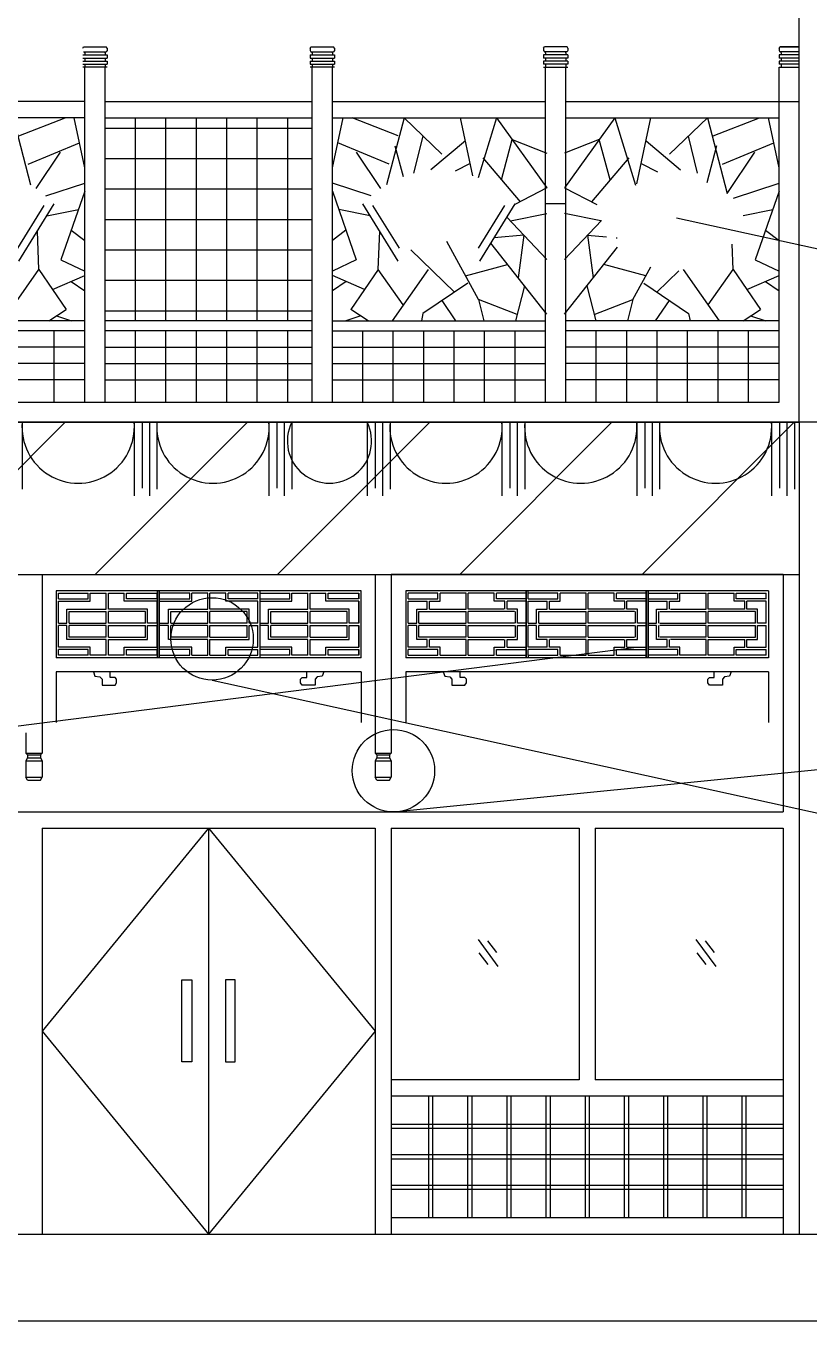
# Model space of a CAD drawing. Header units: metres. Extents: x 839860 to 852626, y -1416510 to -1406186.
# Drawn here: x 844464 to 848322, y -1416510 to -1410128 of the extents above; entities that cross this region are included whole.
import ezdxf

# ---------------------------------------------------------------- set-up
doc = ezdxf.new("R2010")
doc.units = ezdxf.units.M
for name, color, linetype in [('124', 124, 'Continuous'), ('155', 155, 'Continuous'), ('DIM_IDEN', 3, 'Continuous'), ('LVTRY', 7, 'Continuous'), ('鍥惧眰3', 1, 'Continuous')]:
    doc.layers.add(name, color=color, linetype=linetype)

# ---------------------------------------------------------------- blocks, each defined once
blk = doc.blocks.new('jtj')
at = {"layer": 'LVTRY'}
blk.add_line((843697.8, -1400910.74), (849517.8, -1400910.74), dxfattribs=at)
at = {"layer": 'LVTRY', "color": 2}
for p, q in [((844249.3, -1400910.74), (844249.3, -1401272.24)), ((844288.3, -1400910.74), (844288.3, -1401235.24)), ((844324.8, -1400910.74), (844324.8, -1401272.24)), ((844361.8, -1400910.74), (844361.8, -1401239.74)), ((844913.3, -1400910.74), (844913.3, -1401272.24)), ((844952.3, -1400910.74), (844952.3, -1401235.24)), ((844988.8, -1400910.74), (844988.8, -1401272.24)), ((845025.8, -1400910.74), (845025.8, -1401239.74)), ((845577.3, -1400910.74), (845577.3, -1401272.24)), ((845616.3, -1400910.74), (845616.3, -1401235.24)), ((845652.8, -1400910.74), (845652.8, -1401272.24)), ((845689.8, -1400910.74), (845689.8, -1401239.74)), ((846241.3, -1400910.74), (846241.3, -1401272.24)), ((846280.3, -1400910.74), (846280.3, -1401235.24)), ((846316.8, -1400910.74), (846316.8, -1401272.24)), ((846353.8, -1400910.74), (846353.8, -1401239.74)), ((846905.3, -1400910.74), (846905.3, -1401272.24)), ((846944.3, -1400910.74), (846944.3, -1401235.24)), ((846980.8, -1400910.74), (846980.8, -1401272.24)), ((847017.8, -1400910.74), (847017.8, -1401239.74)), ((847389.3, -1400910.74), (847389.3, -1401272.24)), ((847428.3, -1400910.74), (847428.3, -1401235.24)), ((847464.8, -1400910.74), (847464.8, -1401272.24)), ((847501.8, -1400910.74), (847501.8, -1401239.74)), ((848053.3, -1400910.74), (848053.3, -1401272.24)), ((848092.3, -1400910.74), (848092.3, -1401235.24)), ((848128.8, -1400910.74), (848128.8, -1401272.24)), ((848165.8, -1400910.74), (848165.8, -1401239.74)), ((848717.3, -1400910.74), (848717.3, -1401272.24)), ((848756.3, -1400910.74), (848756.3, -1401235.24)), ((848792.8, -1400910.74), (848792.8, -1401272.24)), ((848829.8, -1400910.74), (848829.8, -1401239.74)), ((849381.3, -1400910.74), (849381.3, -1401272.24)), ((849420.3, -1400910.74), (849420.3, -1401235.24)), ((849456.8, -1400910.74), (849456.8, -1401272.24)), ((849493.8, -1400910.74), (849493.8, -1401239.74))]:
    blk.add_line(p, q, dxfattribs=at)
for centre, radius, start, end in [((843973.55, -1400934.04), 276.73, 175.17, 4.83), ((844637.55, -1400934.04), 276.73, 175.17, 4.83), ((845301.55, -1400934.04), 276.73, 175.17, 4.83), ((845965.55, -1400934.04), 276.73, 175.17, 4.83), ((846629.55, -1400934.04), 276.73, 175.17, 4.83), ((847203.55, -1401003.25), 207.51, 153.52, 26.48), ((847777.55, -1400934.04), 276.73, 175.17, 4.83), ((848441.55, -1400934.04), 276.73, 175.17, 4.83), ((849105.55, -1400934.04), 276.73, 175.17, 4.83)]:
    blk.add_arc(centre, radius, start, end, dxfattribs=at)

msp = doc.modelspace()

# ---------------------------------------------------------------- hatches: boundary and pattern name
at = {"layer": 'LVTRY'}
h = msp.add_hatch(dxfattribs=at)
h.set_pattern_fill('鏈ㄧ汗01', scale=200)
h.set_pattern_definition([(45, (0, 0), (-449.0128, 449.0128), [])])
h.paths.add_polyline_path([(848274.24, -1412831), (848274.24, -1412081), (842454.24, -1412081), (842454.24, -1412831)])

# ---------------------------------------------------------------- linework, layer by layer
at = {"layer": '124'}
for p, q in [((844613.03, -1412911), (844613.03, -1413241)), ((846115.45, -1412911), (844613.03, -1412911)), ((845110.53, -1412911), (845110.53, -1413241)), ((845120.53, -1412911), (845120.53, -1413241)), ((845120.53, -1412911), (845120.53, -1413241)), ((845617.95, -1413241), (845617.95, -1412911)), ((846115.45, -1413241), (846115.45, -1412911)), ((846336.47, -1412911), (846336.47, -1413241)), ((848122.01, -1412911), (846336.47, -1412911)), ((846928.43, -1412911), (846928.43, -1413241)), ((847519.46, -1412911), (847519.46, -1413241)), ((847529.56, -1412911), (847529.56, -1413241)), ((848122.01, -1412911), (848122.01, -1413241)), ((846103.95, -1412923.35), (846103.95, -1412951.3)), ((846103.95, -1412962.89), (846103.95, -1413070.38)), ((846103.95, -1413081.97), (846103.95, -1413189.46)), ((846103.95, -1413201.05), (846103.95, -1413229)), ((846115.45, -1413241), (844613.03, -1413241)), ((848122.01, -1413241), (846336.47, -1413241))]:
    msp.add_line(p, q, dxfattribs=at)
at = {"layer": '155'}
for p, q in [((845120.53, -1413241), (845120.53, -1412911)), ((846928.49, -1413241), (846928.49, -1412911)), ((846938.54, -1412923.35), (846938.54, -1412911)), ((847519.51, -1413241), (847519.51, -1412911)), ((847529.51, -1413241), (847529.51, -1412911)), ((844624.53, -1412951.3), (844624.53, -1412923.35)), ((844624.53, -1412951.3), (844624.53, -1412923.35)), ((844624.53, -1412923.35), (844771.03, -1412923.35)), ((844624.53, -1412951.3), (844771.03, -1412951.3)), ((844624.53, -1412962.89), (844781.5, -1412962.89)), ((844624.53, -1413070.38), (844624.53, -1412962.89)), ((844624.53, -1413070.38), (844624.53, -1412962.89)), ((844771.03, -1412951.3), (844771.03, -1412923.35)), ((844781.5, -1412962.89), (844781.5, -1412923.35)), ((844781.5, -1412923.35), (844859.96, -1412923.35)), ((844859.96, -1413000.84), (844859.96, -1412923.35)), ((844870.42, -1412923.35), (844948.88, -1412923.35)), ((844870.42, -1413000.84), (844870.42, -1412923.35)), ((844948.88, -1412962.89), (844948.88, -1412923.35)), ((845110.53, -1412962.89), (844948.88, -1412962.89)), ((844959.34, -1412951.3), (844959.34, -1412923.35)), ((844959.34, -1412923.35), (845110.53, -1412923.35)), ((845110.53, -1412951.3), (844959.34, -1412951.3)), ((845110.53, -1412951.3), (845110.53, -1412923.35)), ((845110.53, -1413070.38), (845110.53, -1412962.89)), ((845120.53, -1412951.3), (845120.53, -1412923.35)), ((845271.72, -1412923.35), (845120.53, -1412923.35)), ((845120.53, -1412951.3), (845271.72, -1412951.3)), ((845120.53, -1412962.89), (845282.19, -1412962.89)), ((845120.53, -1413070.38), (845120.53, -1412962.89)), ((845271.72, -1412951.3), (845271.72, -1412923.35)), ((845282.19, -1412962.89), (845282.19, -1412923.35)), ((845360.64, -1412923.35), (845282.19, -1412923.35)), ((845360.64, -1413000.84), (845360.64, -1412923.35)), ((845449.56, -1412923.35), (845371.11, -1412923.35)), ((845371.11, -1413000.84), (845371.11, -1412923.35)), ((845449.56, -1412962.89), (845449.56, -1412923.35)), ((845606.53, -1412962.89), (845449.56, -1412962.89)), ((845460.03, -1412951.3), (845460.03, -1412923.35)), ((845606.53, -1412923.35), (845460.03, -1412923.35)), ((845606.53, -1412951.3), (845460.03, -1412951.3)), ((845606.53, -1412951.3), (845606.53, -1412923.35)), ((845606.53, -1412951.3), (845606.53, -1412923.35)), ((845606.53, -1413070.38), (845606.53, -1412962.89)), ((845606.53, -1413070.38), (845606.53, -1412962.89)), ((845617.95, -1412951.3), (845617.95, -1412923.35)), ((845617.95, -1412951.3), (845617.95, -1412923.35)), ((845617.95, -1412923.35), (845764.46, -1412923.35)), ((845617.95, -1412951.3), (845764.46, -1412951.3)), ((845617.95, -1412962.89), (845774.92, -1412962.89)), ((845617.95, -1413070.38), (845617.95, -1412962.89)), ((845617.95, -1413070.38), (845617.95, -1412962.89)), ((845764.46, -1412951.3), (845764.46, -1412923.35)), ((845774.92, -1412962.89), (845774.92, -1412923.35)), ((845774.92, -1412923.35), (845853.38, -1412923.35)), ((845853.38, -1413000.84), (845853.38, -1412923.35)), ((845863.84, -1412923.35), (845942.3, -1412923.35)), ((845863.84, -1413000.84), (845863.84, -1412923.35)), ((845942.3, -1412962.89), (845942.3, -1412923.35)), ((846103.95, -1412962.89), (845942.3, -1412962.89)), ((845952.76, -1412951.3), (845952.76, -1412923.35)), ((845952.76, -1412923.35), (846103.95, -1412923.35)), ((846103.95, -1412951.3), (845952.76, -1412951.3)), ((846103.95, -1412951.3), (846103.95, -1412923.35)), ((846103.95, -1413070.38), (846103.95, -1412962.89)), ((846347.52, -1412951.3), (846347.52, -1412923.35)), ((846494.02, -1412923.35), (846347.52, -1412923.35)), ((846347.52, -1412951.3), (846494.02, -1412951.3)), ((846347.52, -1412962.89), (846441.7, -1412962.89)), ((846347.52, -1413070.38), (846347.52, -1412962.89)), ((846441.7, -1413000.84), (846441.7, -1412962.89)), ((846452.16, -1412962.89), (846504.48, -1412962.89)), ((846452.16, -1413000.84), (846452.16, -1412962.89)), ((846494.02, -1412951.3), (846494.02, -1412923.35)), ((846504.48, -1412962.89), (846504.48, -1412923.35)), ((846632.74, -1412923.35), (846504.48, -1412923.35)), ((846632.74, -1413000.84), (846632.74, -1412923.35)), ((846771.52, -1412923.35), (846643.21, -1412923.35)), ((846643.21, -1413000.84), (846643.21, -1412923.35)), ((846771.52, -1412962.89), (846771.52, -1412923.35)), ((846823.84, -1412962.89), (846771.52, -1412962.89)), ((846781.98, -1412951.3), (846781.98, -1412923.35)), ((846928.49, -1412923.35), (846781.98, -1412923.35)), ((846928.49, -1412951.3), (846781.98, -1412951.3)), ((846823.84, -1413000.84), (846823.84, -1412962.89)), ((846928.49, -1412962.89), (846834.31, -1412962.89)), ((846834.31, -1413000.84), (846834.31, -1412962.89)), ((846928.49, -1412951.3), (846928.49, -1412923.35)), ((846928.49, -1413070.38), (846928.49, -1412962.89)), ((846938.54, -1412951.3), (846938.54, -1412923.35)), ((847085.04, -1412923.35), (846938.54, -1412923.35)), ((846938.54, -1412951.3), (847085.04, -1412951.3)), ((846938.54, -1412962.89), (847032.72, -1412962.89)), ((846938.54, -1413070.38), (846938.54, -1412962.89)), ((847032.72, -1413000.84), (847032.72, -1412962.89)), ((847043.18, -1412962.89), (847095.51, -1412962.89)), ((847043.18, -1413000.84), (847043.18, -1412962.89)), ((847085.04, -1412951.3), (847085.04, -1412923.35)), ((847095.51, -1412962.89), (847095.51, -1412923.35)), ((847223.77, -1412923.35), (847095.51, -1412923.35)), ((847223.77, -1413000.84), (847223.77, -1412923.35)), ((847362.54, -1412923.35), (847234.23, -1412923.35)), ((847234.23, -1413000.84), (847234.23, -1412923.35)), ((847362.54, -1412962.89), (847362.54, -1412923.35)), ((847414.86, -1412962.89), (847362.54, -1412962.89)), ((847373.01, -1412951.3), (847373.01, -1412923.35)), ((847519.51, -1412923.35), (847373.01, -1412923.35)), ((847519.51, -1412951.3), (847373.01, -1412951.3)), ((847414.86, -1413000.84), (847414.86, -1412962.89)), ((847519.51, -1412962.89), (847425.33, -1412962.89)), ((847425.33, -1413000.84), (847425.33, -1412962.89)), ((847519.51, -1412951.3), (847519.51, -1412923.35)), ((847519.51, -1413070.38), (847519.51, -1412962.89)), ((847529.51, -1412951.3), (847529.51, -1412923.35)), ((847529.51, -1412923.35), (847676.01, -1412923.35)), ((847529.51, -1412951.3), (847676.01, -1412951.3)), ((847529.51, -1412962.89), (847623.69, -1412962.89)), ((847529.51, -1413070.38), (847529.51, -1412962.89)), ((847623.69, -1413000.84), (847623.69, -1412962.89)), ((847634.16, -1412962.89), (847686.48, -1412962.89)), ((847634.16, -1413000.84), (847634.16, -1412962.89)), ((847676.01, -1412951.3), (847676.01, -1412923.35)), ((847686.48, -1412923.35), (847814.79, -1412923.35)), ((847686.48, -1412962.89), (847686.48, -1412923.35)), ((847814.79, -1413000.84), (847814.79, -1412923.35)), ((847825.25, -1412923.35), (847953.51, -1412923.35)), ((847825.25, -1413000.84), (847825.25, -1412923.35)), ((847953.51, -1412962.89), (847953.51, -1412923.35)), ((848005.84, -1412962.89), (847953.51, -1412962.89)), ((847963.98, -1412951.3), (847963.98, -1412923.35)), ((847963.98, -1412923.35), (848110.48, -1412923.35)), ((848110.48, -1412951.3), (847963.98, -1412951.3)), ((848005.84, -1413000.84), (848005.84, -1412962.89)), ((848110.48, -1412962.89), (848016.3, -1412962.89)), ((848016.3, -1413000.84), (848016.3, -1412962.89)), ((848110.48, -1412951.3), (848110.48, -1412923.35)), ((848110.48, -1413070.38), (848110.48, -1412962.89)), ((844666.39, -1413070.38), (844666.39, -1413000.84)), ((844666.39, -1413000.84), (844859.96, -1413000.84)), ((844676.85, -1413012.43), (844859.96, -1413012.43)), ((844676.85, -1413070.38), (844676.85, -1413012.43)), ((844859.96, -1413070.38), (844859.96, -1413012.43)), ((845063.99, -1413000.84), (844870.42, -1413000.84)), ((844870.42, -1413070.38), (844870.42, -1413012.43)), ((845053.52, -1413012.43), (844870.42, -1413012.43)), ((845053.52, -1413070.38), (845053.52, -1413012.43)), ((845063.99, -1413070.38), (845063.99, -1413000.84)), ((845167.08, -1413070.38), (845167.08, -1413000.84)), ((845167.08, -1413000.84), (845360.64, -1413000.84)), ((845177.54, -1413070.38), (845177.54, -1413012.43)), ((845177.54, -1413012.43), (845360.64, -1413012.43)), ((845360.64, -1413070.38), (845360.64, -1413012.43)), ((845564.67, -1413000.84), (845371.11, -1413000.84)), ((845554.21, -1413012.43), (845371.11, -1413012.43)), ((845371.11, -1413070.38), (845371.11, -1413012.43)), ((845554.21, -1413070.38), (845554.21, -1413012.43)), ((845564.67, -1413070.38), (845564.67, -1413000.84)), ((845659.81, -1413070.38), (845659.81, -1413000.84)), ((845659.81, -1413000.84), (845853.38, -1413000.84)), ((845670.27, -1413012.43), (845853.38, -1413012.43)), ((845670.27, -1413070.38), (845670.27, -1413012.43)), ((845853.38, -1413070.38), (845853.38, -1413012.43)), ((846057.41, -1413000.84), (845863.84, -1413000.84)), ((845863.84, -1413070.38), (845863.84, -1413012.43)), ((846046.95, -1413012.43), (845863.84, -1413012.43)), ((846046.95, -1413070.38), (846046.95, -1413012.43)), ((846057.41, -1413070.38), (846057.41, -1413000.84)), ((846389.37, -1413000.84), (846441.7, -1413000.84)), ((846389.37, -1413070.38), (846389.37, -1413000.84)), ((846399.84, -1413012.43), (846632.74, -1413012.43)), ((846399.84, -1413070.38), (846399.84, -1413012.43)), ((846452.16, -1413000.84), (846632.74, -1413000.84)), ((846632.74, -1413070.38), (846632.74, -1413012.43)), ((846818.79, -1413000.84), (846643.21, -1413000.84)), ((846871.11, -1413012.43), (846643.21, -1413012.43)), ((846643.21, -1413070.38), (846643.21, -1413012.43)), ((846886.63, -1413000.84), (846834.31, -1413000.84)), ((846876.16, -1413070.38), (846876.16, -1413012.43)), ((846886.63, -1413070.38), (846886.63, -1413000.84)), ((846980.4, -1413000.84), (847032.72, -1413000.84)), ((846980.4, -1413070.38), (846980.4, -1413000.84)), ((846990.86, -1413012.43), (847223.77, -1413012.43)), ((846990.86, -1413070.38), (846990.86, -1413012.43)), ((847043.18, -1413000.84), (847223.77, -1413000.84)), ((847223.77, -1413070.38), (847223.77, -1413012.43)), ((847409.81, -1413000.84), (847234.23, -1413000.84)), ((847462.13, -1413012.43), (847234.23, -1413012.43)), ((847234.23, -1413070.38), (847234.23, -1413012.43)), ((847477.65, -1413000.84), (847425.33, -1413000.84)), ((847467.19, -1413070.38), (847467.19, -1413012.43)), ((847477.65, -1413070.38), (847477.65, -1413000.84)), ((847571.37, -1413070.38), (847571.37, -1413000.84)), ((847571.37, -1413000.84), (847623.69, -1413000.84)), ((847581.83, -1413070.38), (847581.83, -1413012.43)), ((847586.89, -1413012.43), (847814.79, -1413012.43)), ((847639.21, -1413000.84), (847814.79, -1413000.84)), ((847814.79, -1413070.38), (847814.79, -1413012.43)), ((848005.84, -1413000.84), (847825.25, -1413000.84)), ((848058.16, -1413012.43), (847825.25, -1413012.43)), ((847825.25, -1413070.38), (847825.25, -1413012.43)), ((848068.62, -1413000.84), (848016.3, -1413000.84)), ((848058.16, -1413070.38), (848058.16, -1413012.43)), ((848068.62, -1413070.38), (848068.62, -1413000.84)), ((844624.53, -1413070.38), (844666.39, -1413070.38)), ((844624.53, -1413189.46), (844624.53, -1413081.97)), ((844624.53, -1413189.46), (844624.53, -1413081.97)), ((844666.39, -1413081.97), (844624.53, -1413081.97)), ((844666.39, -1413151.51), (844666.39, -1413081.97)), ((844676.85, -1413070.38), (844859.96, -1413070.38)), ((844859.96, -1413081.97), (844676.85, -1413081.97)), ((844676.85, -1413139.92), (844676.85, -1413081.97)), ((844859.96, -1413139.92), (844859.96, -1413081.97)), ((845053.52, -1413070.38), (844870.42, -1413070.38)), ((844870.42, -1413139.92), (844870.42, -1413081.97)), ((844870.42, -1413081.97), (845053.52, -1413081.97)), ((845053.52, -1413139.92), (845053.52, -1413081.97)), ((845110.53, -1413070.38), (845063.99, -1413070.38)), ((845063.99, -1413081.97), (845110.53, -1413081.97)), ((845063.99, -1413151.51), (845063.99, -1413081.97)), ((845110.53, -1413189.46), (845110.53, -1413081.97)), ((845120.53, -1413070.38), (845167.08, -1413070.38)), ((845120.53, -1413189.46), (845120.53, -1413081.97)), ((845167.08, -1413081.97), (845120.53, -1413081.97)), ((845167.08, -1413151.51), (845167.08, -1413081.97)), ((845177.54, -1413070.38), (845360.64, -1413070.38)), ((845177.54, -1413139.92), (845177.54, -1413081.97)), ((845360.64, -1413081.97), (845177.54, -1413081.97)), ((845360.64, -1413139.92), (845360.64, -1413081.97)), ((845554.21, -1413070.38), (845371.11, -1413070.38)), ((845371.11, -1413081.97), (845554.21, -1413081.97)), ((845371.11, -1413139.92), (845371.11, -1413081.97)), ((845554.21, -1413139.92), (845554.21, -1413081.97)), ((845606.53, -1413070.38), (845564.67, -1413070.38)), ((845564.67, -1413081.97), (845606.53, -1413081.97)), ((845564.67, -1413151.51), (845564.67, -1413081.97)), ((845606.53, -1413189.46), (845606.53, -1413081.97)), ((845606.53, -1413189.46), (845606.53, -1413081.97)), ((845617.95, -1413070.38), (845659.81, -1413070.38)), ((845617.95, -1413189.46), (845617.95, -1413081.97)), ((845617.95, -1413189.46), (845617.95, -1413081.97)), ((845659.81, -1413081.97), (845617.95, -1413081.97)), ((845659.81, -1413151.51), (845659.81, -1413081.97)), ((845670.27, -1413070.38), (845853.38, -1413070.38)), ((845853.38, -1413081.97), (845670.27, -1413081.97)), ((845670.27, -1413139.92), (845670.27, -1413081.97)), ((845853.38, -1413139.92), (845853.38, -1413081.97)), ((846046.95, -1413070.38), (845863.84, -1413070.38)), ((845863.84, -1413139.92), (845863.84, -1413081.97)), ((845863.84, -1413081.97), (846046.95, -1413081.97)), ((846046.95, -1413139.92), (846046.95, -1413081.97)), ((846103.95, -1413070.38), (846057.41, -1413070.38)), ((846057.41, -1413081.97), (846103.95, -1413081.97)), ((846057.41, -1413151.51), (846057.41, -1413081.97)), ((846103.95, -1413189.46), (846103.95, -1413081.97)), ((846347.52, -1413070.38), (846389.37, -1413070.38)), ((846347.52, -1413189.46), (846347.52, -1413081.97)), ((846389.37, -1413081.97), (846347.52, -1413081.97)), ((846389.37, -1413151.51), (846389.37, -1413081.97)), ((846399.84, -1413070.38), (846632.74, -1413070.38)), ((846632.74, -1413081.97), (846399.84, -1413081.97)), ((846399.84, -1413139.92), (846399.84, -1413081.97)), ((846632.74, -1413139.92), (846632.74, -1413081.97)), ((846871.11, -1413070.38), (846643.21, -1413070.38)), ((846643.21, -1413081.97), (846871.11, -1413081.97)), ((846643.21, -1413139.92), (846643.21, -1413081.97)), ((846876.16, -1413139.92), (846876.16, -1413081.97)), ((846928.49, -1413070.38), (846886.63, -1413070.38)), ((846886.63, -1413151.51), (846886.63, -1413081.97)), ((846886.63, -1413081.97), (846928.49, -1413081.97)), ((846928.49, -1413189.46), (846928.49, -1413081.97)), ((846938.54, -1413070.38), (846980.4, -1413070.38)), ((846938.54, -1413189.46), (846938.54, -1413081.97)), ((846980.4, -1413081.97), (846938.54, -1413081.97)), ((846980.4, -1413151.51), (846980.4, -1413081.97)), ((846990.86, -1413070.38), (847223.77, -1413070.38)), ((847223.77, -1413081.97), (846990.86, -1413081.97)), ((846990.86, -1413139.92), (846990.86, -1413081.97)), ((847223.77, -1413139.92), (847223.77, -1413081.97)), ((847462.13, -1413070.38), (847234.23, -1413070.38)), ((847234.23, -1413081.97), (847462.13, -1413081.97)), ((847234.23, -1413139.92), (847234.23, -1413081.97)), ((847467.19, -1413139.92), (847467.19, -1413081.97)), ((847519.51, -1413070.38), (847477.65, -1413070.38)), ((847477.65, -1413151.51), (847477.65, -1413081.97)), ((847477.65, -1413081.97), (847519.51, -1413081.97)), ((847519.51, -1413189.46), (847519.51, -1413081.97)), ((847529.51, -1413070.38), (847571.37, -1413070.38)), ((847529.51, -1413189.46), (847529.51, -1413081.97)), ((847571.37, -1413081.97), (847529.51, -1413081.97)), ((847571.37, -1413151.51), (847571.37, -1413081.97)), ((847581.83, -1413139.92), (847581.83, -1413081.97)), ((847586.89, -1413070.38), (847814.79, -1413070.38)), ((847814.79, -1413081.97), (847586.89, -1413081.97)), ((847814.79, -1413139.92), (847814.79, -1413081.97)), ((848058.16, -1413070.38), (847825.25, -1413070.38)), ((847825.25, -1413081.97), (848058.16, -1413081.97)), ((847825.25, -1413139.92), (847825.25, -1413081.97)), ((848058.16, -1413139.92), (848058.16, -1413081.97)), ((848110.48, -1413070.38), (848068.62, -1413070.38)), ((848068.62, -1413151.51), (848068.62, -1413081.97)), ((848068.62, -1413081.97), (848110.48, -1413081.97)), ((848110.48, -1413189.46), (848110.48, -1413081.97)), ((844859.96, -1413151.51), (844666.39, -1413151.51)), ((844859.96, -1413139.92), (844676.85, -1413139.92)), ((844859.96, -1413229), (844859.96, -1413151.51)), ((844870.42, -1413139.92), (845053.52, -1413139.92)), ((844870.42, -1413229), (844870.42, -1413151.51)), ((844870.42, -1413151.51), (845063.99, -1413151.51)), ((845360.64, -1413151.51), (845167.08, -1413151.51)), ((845360.64, -1413139.92), (845177.54, -1413139.92)), ((845360.64, -1413229), (845360.64, -1413151.51)), ((845371.11, -1413139.92), (845554.21, -1413139.92)), ((845371.11, -1413229), (845371.11, -1413151.51)), ((845371.11, -1413151.51), (845564.67, -1413151.51)), ((845853.38, -1413151.51), (845659.81, -1413151.51)), ((845853.38, -1413139.92), (845670.27, -1413139.92)), ((845853.38, -1413229), (845853.38, -1413151.51)), ((845863.84, -1413139.92), (846046.95, -1413139.92)), ((845863.84, -1413229), (845863.84, -1413151.51)), ((845863.84, -1413151.51), (846057.41, -1413151.51)), ((846441.7, -1413151.51), (846389.37, -1413151.51)), ((846632.74, -1413139.92), (846399.84, -1413139.92)), ((846441.7, -1413189.46), (846441.7, -1413151.51)), ((846452.16, -1413189.46), (846452.16, -1413151.51)), ((846632.74, -1413151.51), (846452.16, -1413151.51)), ((846632.74, -1413229), (846632.74, -1413151.51)), ((846643.21, -1413139.92), (846871.11, -1413139.92)), ((846643.21, -1413151.51), (846818.79, -1413151.51)), ((846643.21, -1413229), (846643.21, -1413151.51)), ((846823.84, -1413189.46), (846823.84, -1413151.51)), ((846834.31, -1413189.46), (846834.31, -1413151.51)), ((846834.31, -1413151.51), (846886.63, -1413151.51)), ((847032.72, -1413151.51), (846980.4, -1413151.51)), ((847223.77, -1413139.92), (846990.86, -1413139.92)), ((847032.72, -1413189.46), (847032.72, -1413151.51)), ((847043.18, -1413189.46), (847043.18, -1413151.51)), ((847223.77, -1413151.51), (847043.18, -1413151.51)), ((847223.77, -1413229), (847223.77, -1413151.51)), ((847234.23, -1413139.92), (847462.13, -1413139.92)), ((847234.23, -1413151.51), (847409.81, -1413151.51)), ((847234.23, -1413229), (847234.23, -1413151.51)), ((847414.86, -1413189.46), (847414.86, -1413151.51)), ((847425.33, -1413189.46), (847425.33, -1413151.51)), ((847425.33, -1413151.51), (847477.65, -1413151.51)), ((847623.69, -1413151.51), (847571.37, -1413151.51)), ((847814.79, -1413139.92), (847586.89, -1413139.92)), ((847623.69, -1413189.46), (847623.69, -1413151.51)), ((847634.16, -1413189.46), (847634.16, -1413151.51)), ((847814.79, -1413151.51), (847639.21, -1413151.51)), ((847814.79, -1413229), (847814.79, -1413151.51)), ((847825.25, -1413139.92), (848058.16, -1413139.92)), ((847825.25, -1413229), (847825.25, -1413151.51)), ((847825.25, -1413151.51), (848005.84, -1413151.51)), ((848005.84, -1413189.46), (848005.84, -1413151.51)), ((848016.3, -1413189.46), (848016.3, -1413151.51)), ((848016.3, -1413151.51), (848068.62, -1413151.51)), ((844781.5, -1413189.46), (844624.53, -1413189.46)), ((844771.03, -1413201.05), (844624.53, -1413201.05)), ((844624.53, -1413229), (844624.53, -1413201.05)), ((844624.53, -1413229), (844624.53, -1413201.05)), ((844771.03, -1413229), (844624.53, -1413229)), ((844771.03, -1413229), (844771.03, -1413201.05)), ((844781.5, -1413229), (844781.5, -1413189.46)), ((844859.96, -1413229), (844781.5, -1413229)), ((844948.88, -1413229), (844870.42, -1413229)), ((844948.88, -1413189.46), (845110.53, -1413189.46)), ((844948.88, -1413229), (844948.88, -1413189.46)), ((844959.34, -1413201.05), (845110.53, -1413201.05)), ((844959.34, -1413229), (844959.34, -1413201.05)), ((845110.53, -1413229), (844959.34, -1413229)), ((845110.53, -1413229), (845110.53, -1413201.05)), ((845282.19, -1413189.46), (845120.53, -1413189.46)), ((845271.72, -1413201.05), (845120.53, -1413201.05)), ((845120.53, -1413229), (845120.53, -1413201.05)), ((845120.53, -1413229), (845271.72, -1413229)), ((845271.72, -1413229), (845271.72, -1413201.05)), ((845282.19, -1413229), (845282.19, -1413189.46)), ((845282.19, -1413229), (845360.64, -1413229)), ((845371.11, -1413229), (845449.56, -1413229)), ((845449.56, -1413189.46), (845606.53, -1413189.46)), ((845449.56, -1413229), (845449.56, -1413189.46)), ((845460.03, -1413201.05), (845606.53, -1413201.05)), ((845460.03, -1413229), (845460.03, -1413201.05)), ((845460.03, -1413229), (845606.53, -1413229)), ((845606.53, -1413229), (845606.53, -1413201.05)), ((845606.53, -1413229), (845606.53, -1413201.05)), ((845774.92, -1413189.46), (845617.95, -1413189.46)), ((845764.46, -1413201.05), (845617.95, -1413201.05)), ((845617.95, -1413229), (845617.95, -1413201.05)), ((845617.95, -1413229), (845617.95, -1413201.05)), ((845764.46, -1413229), (845617.95, -1413229)), ((845764.46, -1413229), (845764.46, -1413201.05)), ((845774.92, -1413229), (845774.92, -1413189.46)), ((845853.38, -1413229), (845774.92, -1413229)), ((845942.3, -1413229), (845863.84, -1413229)), ((845942.3, -1413189.46), (846103.95, -1413189.46)), ((845942.3, -1413229), (845942.3, -1413189.46)), ((845952.76, -1413201.05), (846103.95, -1413201.05)), ((845952.76, -1413229), (845952.76, -1413201.05)), ((846103.95, -1413229), (845952.76, -1413229)), ((846103.95, -1413229), (846103.95, -1413201.05)), ((846441.7, -1413189.46), (846347.52, -1413189.46)), ((846494.02, -1413201.05), (846347.52, -1413201.05)), ((846347.52, -1413229), (846347.52, -1413201.05)), ((846347.52, -1413229), (846494.02, -1413229)), ((846504.48, -1413189.46), (846452.16, -1413189.46)), ((846494.02, -1413229), (846494.02, -1413201.05)), ((846504.48, -1413229), (846504.48, -1413189.46)), ((846504.48, -1413229), (846632.74, -1413229)), ((846643.21, -1413229), (846771.52, -1413229)), ((846771.52, -1413189.46), (846823.84, -1413189.46)), ((846771.52, -1413229), (846771.52, -1413189.46)), ((846781.98, -1413201.05), (846928.49, -1413201.05)), ((846781.98, -1413229), (846781.98, -1413201.05)), ((846781.98, -1413229), (846928.49, -1413229)), ((846834.31, -1413189.46), (846928.49, -1413189.46)), ((846928.49, -1413229), (846928.49, -1413201.05)), ((847032.72, -1413189.46), (846938.54, -1413189.46)), ((847085.04, -1413201.05), (846938.54, -1413201.05)), ((846938.54, -1413229), (846938.54, -1413201.05)), ((846938.54, -1413229), (847085.04, -1413229)), ((846938.54, -1413229), (846938.54, -1413241)), ((847095.51, -1413189.46), (847043.18, -1413189.46)), ((847085.04, -1413229), (847085.04, -1413201.05)), ((847095.51, -1413229), (847095.51, -1413189.46)), ((847095.51, -1413229), (847223.77, -1413229)), ((847234.23, -1413229), (847362.54, -1413229)), ((847362.54, -1413189.46), (847414.86, -1413189.46)), ((847362.54, -1413229), (847362.54, -1413189.46)), ((847373.01, -1413201.05), (847519.51, -1413201.05)), ((847373.01, -1413229), (847373.01, -1413201.05)), ((847373.01, -1413229), (847519.51, -1413229)), ((847425.33, -1413189.46), (847519.51, -1413189.46)), ((847519.51, -1413229), (847519.51, -1413201.05)), ((847623.69, -1413189.46), (847529.51, -1413189.46)), ((847676.01, -1413201.05), (847529.51, -1413201.05)), ((847529.51, -1413229), (847529.51, -1413201.05)), ((847676.01, -1413229), (847529.51, -1413229)), ((847686.48, -1413189.46), (847634.16, -1413189.46)), ((847676.01, -1413229), (847676.01, -1413201.05)), ((847686.48, -1413229), (847686.48, -1413189.46)), ((847814.79, -1413229), (847686.48, -1413229)), ((847953.51, -1413229), (847825.25, -1413229)), ((847953.51, -1413189.46), (848005.84, -1413189.46)), ((847953.51, -1413229), (847953.51, -1413189.46)), ((847963.98, -1413201.05), (848110.48, -1413201.05)), ((847963.98, -1413229), (847963.98, -1413201.05)), ((848110.48, -1413229), (847963.98, -1413229)), ((848016.3, -1413189.46), (848110.48, -1413189.46)), ((848110.48, -1413229), (848110.48, -1413201.05))]:
    msp.add_line(p, q, dxfattribs=at)
at = {"layer": 'DIM_IDEN'}
for p, q in [((847669.67, -1411073.18), (849424.5, -1411459.04)), ((841544.5, -1413943), (847472.42, -1413189.46)), ((845381.61, -1413351), (849518, -1414260.54)), ((846274.74, -1414000.62), (851091.11, -1413520.41))]:
    msp.add_line(p, q, dxfattribs=at)
for centre in [(845381.61, -1413148), (846274.74, -1413797.62)]:
    msp.add_circle(centre, 203, dxfattribs=at)
at = {"layer": 'LVTRY'}
for p, q in [((848274.24, -1412081), (848274.24, -1408781)), ((848174.24, -1410501), (848274.24, -1410501)), ((844401.24, -1410581), (844487.57, -1410910.94)), ((844430.12, -1410669.89), (844657.74, -1410581)), ((844754.24, -1410827.9), (844701.74, -1410581)), ((845004.24, -1411581), (845004.24, -1410581)), ((845154.24, -1411581), (845154.24, -1410581)), ((845304.24, -1411581), (845304.24, -1410581)), ((845454.24, -1411581), (845454.24, -1410581)), ((845604.24, -1411581), (845604.24, -1410581)), ((845754.24, -1411581), (845754.24, -1410581)), ((845974.24, -1410827.9), (846026.74, -1410581)), ((846298.36, -1410669.89), (846070.74, -1410581)), ((846327.24, -1410581), (846240.92, -1410910.94)), ((846514.04, -1410760.2), (846327.24, -1410581)), ((846665.98, -1410866.66), (846605.24, -1410581)), ((846783.24, -1410581), (846691.75, -1410876.92)), ((846783.24, -1410581), (847030.24, -1410925.5)), ((847365.24, -1410581), (847118.24, -1410925.5)), ((847365.24, -1410581), (847467.69, -1410912.33)), ((847474.17, -1410905.85), (847543.24, -1410581)), ((847634.44, -1410760.2), (847821.24, -1410581)), ((847821.24, -1410581), (847918.87, -1410954.13)), ((847850.12, -1410669.89), (848077.74, -1410581)), ((848174.24, -1410827.9), (848121.74, -1410581)), ((844854.24, -1410631), (845874.24, -1410631)), ((846375.37, -1410853.1), (846420.64, -1410670.6)), ((847773.12, -1410853.1), (847727.84, -1410670.6)), ((844475.22, -1410808.69), (844728, -1410704.49)), ((846253.27, -1410808.69), (846000.48, -1410704.49)), ((846282.31, -1410719.3), (846322.38, -1410870.5)), ((846629.29, -1410694.1), (846459.55, -1410836.97)), ((846806.65, -1410886.55), (846859.98, -1410688.03)), ((846859.98, -1410688.03), (847030.24, -1410755.5)), ((847288.5, -1410688.03), (847118.24, -1410755.5)), ((847341.83, -1410886.55), (847288.5, -1410688.03)), ((847519.19, -1410694.1), (847688.93, -1410836.97)), ((847866.17, -1410719.3), (847818.23, -1410900.2)), ((847895.22, -1410808.69), (848148, -1410704.49)), ((844515.03, -1410928.79), (844635.18, -1410750.36)), ((844854.24, -1410781), (845874.24, -1410781)), ((846213.45, -1410928.79), (846093.31, -1410750.36)), ((846653.07, -1410805.94), (846579.3, -1410843.53)), ((846714.7, -1410778.5), (846898.6, -1410994.6)), ((847433.78, -1410778.5), (847249.88, -1410994.6)), ((847495.41, -1410805.94), (847576.31, -1410847.16)), ((847918.21, -1410953.77), (848055.18, -1410750.36)), ((844562.8, -1410965.79), (844754.24, -1410902.4)), ((844854.24, -1410931), (845874.24, -1410931)), ((846165.69, -1410965.79), (845974.24, -1410902.4)), ((847030.24, -1410925.5), (846872.07, -1411008.53)), ((847118.24, -1410925.5), (847276.42, -1411008.53)), ((847949.95, -1410976.66), (848174.24, -1410902.4)), ((844754.24, -1410942.61), (844636.8, -1411281)), ((845974.24, -1410942.61), (846091.68, -1411281)), ((847024.24, -1411002.7), (847124.24, -1411002.7)), ((848174.24, -1410942.61), (848056.8, -1411281)), ((844424.32, -1411223.01), (844554.38, -1411012.62)), ((844430.08, -1411286.75), (844604.23, -1411005.03)), ((844568.21, -1411063.3), (844723.33, -1411031.69)), ((846160.28, -1411063.3), (846005.16, -1411031.69)), ((846298.4, -1411286.75), (846124.26, -1411005.03)), ((846304.16, -1411223.01), (846174.1, -1411012.62)), ((846694.32, -1411223.01), (846824.38, -1411012.62)), ((846700.08, -1411286.75), (846874.23, -1411005.03)), ((846851.55, -1411089.02), (847030.24, -1411052)), ((847296.93, -1411089.02), (847118.24, -1411052)), ((847997.03, -1411061.51), (848143.33, -1411031.69)), ((844854.24, -1411081), (845874.24, -1411081)), ((846833.91, -1411070.26), (847030.24, -1411279)), ((847299.24, -1411086.56), (847118.24, -1411279)), ((844528.24, -1411327.5), (844520.88, -1411139.86)), ((844687.75, -1411134.19), (844754.24, -1411185.03)), ((846040.73, -1411134.19), (845974.24, -1411185.03)), ((846200.24, -1411327.5), (846207.6, -1411139.86)), ((846693.74, -1411475.5), (846537.55, -1411190.52)), ((846917.97, -1411159.63), (846770.91, -1411172.17)), ((846917.97, -1411159.63), (846889.09, -1411368.88)), ((847230.51, -1411159.63), (847323.65, -1411167.58)), ((847230.51, -1411159.63), (847259.39, -1411368.88)), ((847372.26, -1411171.72), (847377.57, -1411172.17)), ((848107.75, -1411134.19), (848174.24, -1411185.03)), ((844854.24, -1411231), (845874.24, -1411231)), ((846576.03, -1411439.23), (846359.87, -1411231.18)), ((847030.24, -1411548), (846754.72, -1411198.37)), ((847118.24, -1411548), (847377.95, -1411218.44)), ((847948.24, -1411327.5), (847943.35, -1411202.62)), ((844636.8, -1411281), (844754.24, -1411336.22)), ((846091.68, -1411281), (845974.24, -1411336.22)), ((846630.03, -1411359.26), (846837.52, -1411303.44)), ((847518.45, -1411359.26), (847310.96, -1411303.44)), ((847454.74, -1411475.5), (847543.19, -1411314.13)), ((848056.8, -1411281), (848174.24, -1411336.22)), ((844405.69, -1411501.82), (844528.24, -1411327.5)), ((844528.24, -1411327.5), (844663.24, -1411525)), ((844595.74, -1411426.25), (844754.24, -1411357.86)), ((844854.24, -1411381), (845874.24, -1411381)), ((846132.74, -1411426.25), (845974.24, -1411357.86)), ((846200.24, -1411327.5), (846065.24, -1411525)), ((846322.8, -1411501.82), (846200.24, -1411327.5)), ((846446.42, -1411328.45), (846268.58, -1411581)), ((847572.45, -1411439.23), (847680.92, -1411334.83)), ((847702.07, -1411328.45), (847879.91, -1411581)), ((847825.69, -1411501.82), (847948.24, -1411327.5)), ((847948.24, -1411327.5), (848083.24, -1411525)), ((848015.74, -1411426.25), (848174.24, -1411357.86)), ((844686.99, -1411386.88), (844754.24, -1411433.85)), ((846041.49, -1411386.88), (845974.24, -1411433.85)), ((846640.54, -1411395.64), (846420.24, -1411544.5)), ((846920.17, -1411408.33), (846876.19, -1411581)), ((847228.31, -1411408.33), (847272.3, -1411581)), ((847507.94, -1411395.64), (847728.24, -1411544.5)), ((848106.99, -1411386.88), (848174.24, -1411433.85)), ((846582.07, -1411581), (846514.41, -1411480.87)), ((846884.25, -1411549.35), (846693.74, -1411475.5)), ((846693.74, -1411475.5), (846719.81, -1411581)), ((847264.23, -1411549.35), (847454.74, -1411475.5)), ((847454.74, -1411475.5), (847428.67, -1411581)), ((847566.42, -1411581), (847634.08, -1411480.87)), ((844578.03, -1411581), (844663.24, -1411525)), ((844614.59, -1411556.97), (844688.65, -1411581)), ((844854.24, -1411531), (845874.24, -1411531)), ((846113.89, -1411556.97), (846039.83, -1411581)), ((846150.45, -1411581), (846065.24, -1411525)), ((846420.24, -1411544.5), (846412.68, -1411581)), ((847728.24, -1411544.5), (847735.8, -1411581)), ((847998.03, -1411581), (848083.24, -1411525)), ((848034.59, -1411556.97), (848108.65, -1411581)), ((844604.24, -1411981), (844604.24, -1411631)), ((845004.24, -1411981), (845004.24, -1411631)), ((845154.24, -1411981), (845154.24, -1411631)), ((845304.24, -1411981), (845304.24, -1411631)), ((845454.24, -1411981), (845454.24, -1411631)), ((845604.24, -1411981), (845604.24, -1411631)), ((845754.24, -1411981), (845754.24, -1411631)), ((846124.24, -1411981), (846124.24, -1411631)), ((846274.24, -1411981), (846274.24, -1411631)), ((846424.24, -1411981), (846424.24, -1411631)), ((846574.24, -1411981), (846574.24, -1411631)), ((846724.24, -1411981), (846724.24, -1411631)), ((846874.24, -1411981), (846874.24, -1411631)), ((847274.24, -1411981), (847274.24, -1411631)), ((847424.24, -1411981), (847424.24, -1411631)), ((847574.24, -1411981), (847574.24, -1411631)), ((847724.24, -1411981), (847724.24, -1411631)), ((847874.24, -1411981), (847874.24, -1411631)), ((848024.24, -1411981), (848024.24, -1411631)), ((844754.24, -1411711), (843704.24, -1411711)), ((844854.24, -1411711), (845874.24, -1411711)), ((845974.24, -1411711), (847024.24, -1411711)), ((848174.24, -1411711), (847124.24, -1411711)), ((844754.24, -1411791), (843704.24, -1411791)), ((844854.24, -1411791), (845874.24, -1411791)), ((845974.24, -1411791), (847024.24, -1411791)), ((848174.24, -1411791), (847124.24, -1411791)), ((844754.24, -1411871), (843704.24, -1411871)), ((844854.24, -1411871), (845874.24, -1411871)), ((845974.24, -1411871), (847024.24, -1411871)), ((848174.24, -1411871), (847124.24, -1411871)), ((848376.24, -1412081), (842454.24, -1412081)), ((848274.24, -1412081), (848274.24, -1416081)), ((842454.24, -1412831), (848274.24, -1412831)), ((842534.24, -1412831), (848194.24, -1412831)), ((845364.24, -1414081), (844544.24, -1415081)), ((845364.24, -1414081), (845364.24, -1416081)), ((845364.24, -1414081), (846184.24, -1415081)), ((846691.54, -1414628.76), (846789.54, -1414762.26)), ((846737.54, -1414636.26), (846782.04, -1414693.76)), ((847765.04, -1414628.76), (847863.04, -1414762.26)), ((847811.04, -1414636.26), (847855.54, -1414693.76)), ((846696.04, -1414694.26), (846740.54, -1414751.76)), ((847769.54, -1414694.26), (847814.04, -1414751.76)), ((844544.24, -1415081), (845364.24, -1416081)), ((846184.24, -1415081), (845364.24, -1416081)), ((846447.24, -1415401), (846447.24, -1416001)), ((846467.24, -1415401), (846467.24, -1416001)), ((846640.24, -1415401), (846640.24, -1416001)), ((846660.24, -1415401), (846660.24, -1416001)), ((846833.24, -1415401), (846833.24, -1416001)), ((846853.24, -1415401), (846853.24, -1416001)), ((847026.24, -1415401), (847026.24, -1416001)), ((847046.24, -1415401), (847046.24, -1416001)), ((847219.24, -1415401), (847219.24, -1416001)), ((847239.24, -1415401), (847239.24, -1416001)), ((847412.24, -1415401), (847412.24, -1416001)), ((847432.24, -1415401), (847432.24, -1416001)), ((847605.24, -1415401), (847605.24, -1416001)), ((847625.24, -1415401), (847625.24, -1416001)), ((847798.24, -1415401), (847798.24, -1416001)), ((847818.24, -1415401), (847818.24, -1416001)), ((847991.24, -1415401), (847991.24, -1416001)), ((848011.24, -1415401), (848011.24, -1416001)), ((848194.24, -1415541), (846264.24, -1415541)), ((848194.24, -1415561), (846264.24, -1415561)), ((848194.24, -1415691), (846264.24, -1415691)), ((848194.24, -1415711), (846264.24, -1415711)), ((848194.24, -1415841), (846264.24, -1415841)), ((848194.24, -1415861), (846264.24, -1415861)), ((839860, -1416081), (850867, -1416081))]:
    msp.add_line(p, q, dxfattribs=at)
for points in [[(839860, -1406185.5), (850867, -1406185.5), (850867, -1416509.5), (839860, -1416509.5)], [(845232.95, -1414828.76), (845280.95, -1414828.76), (845280.95, -1415232.26), (845232.95, -1415232.26)], [(845495.54, -1414828.76), (845447.54, -1414828.76), (845447.54, -1415232.26), (845495.54, -1415232.26)]]:
    msp.add_lwpolyline(points, close=True, dxfattribs=at)
at = {"layer": '鍥惧眰3'}
for p, q in [((844744.24, -1410237.2), (844748.24, -1410231)), ((844748.24, -1410231), (844854.24, -1410231)), ((844754.24, -1410231), (844860.24, -1410231)), ((844864.24, -1410237.2), (844860.24, -1410231)), ((845864.24, -1410237.2), (845868.24, -1410231)), ((845868.24, -1410231), (845974.24, -1410231)), ((845874.24, -1410231), (845974.24, -1410231)), ((845874.24, -1410231), (845980.24, -1410231)), ((845984.24, -1410237.2), (845980.24, -1410231)), ((847014.24, -1410237.2), (847018.24, -1410231)), ((847124.24, -1410231), (847018.24, -1410231)), ((847130.24, -1410231), (847024.24, -1410231)), ((847134.24, -1410237.2), (847130.24, -1410231)), ((848174.24, -1410237.2), (848178.24, -1410231)), ((848178.24, -1410231), (848274.24, -1410231)), ((848274.24, -1410231), (848178.24, -1410231)), ((844744.24, -1410270.5), (844864.24, -1410270.5)), ((844744.24, -1410287), (844864.24, -1410287)), ((844748.24, -1410255), (844860.24, -1410255)), ((844754.24, -1410260.5), (844754.24, -1410255)), ((844754.24, -1410260.5), (844754.24, -1410270.5)), ((844754.24, -1410287), (844754.24, -1410301)), ((844854.24, -1410260.5), (844854.24, -1410255)), ((844854.24, -1410260.5), (844854.24, -1410270.5)), ((844854.24, -1410287), (844854.24, -1410301)), ((844864.24, -1410248.8), (844860.24, -1410255)), ((844864.24, -1410237.2), (844864.24, -1410248.8)), ((844864.24, -1410270.5), (844864.24, -1410287)), ((845864.24, -1410237.2), (845864.24, -1410248.8)), ((845864.24, -1410248.8), (845868.24, -1410255)), ((845864.24, -1410270.5), (845984.24, -1410270.5)), ((845864.24, -1410270.5), (845864.24, -1410287)), ((845864.24, -1410287), (845984.24, -1410287)), ((845868.24, -1410255), (845980.24, -1410255)), ((845874.24, -1410260.5), (845874.24, -1410255)), ((845874.24, -1410260.5), (845874.24, -1410270.5)), ((845874.24, -1410287), (845874.24, -1410301)), ((845974.24, -1410260.5), (845974.24, -1410255)), ((845974.24, -1410260.5), (845974.24, -1410270.5)), ((845974.24, -1410287), (845974.24, -1410301)), ((845984.24, -1410248.8), (845980.24, -1410255)), ((845984.24, -1410237.2), (845984.24, -1410248.8)), ((845984.24, -1410270.5), (845984.24, -1410287)), ((847014.24, -1410237.2), (847014.24, -1410248.8)), ((847014.24, -1410248.8), (847018.24, -1410255)), ((847014.24, -1410270.5), (847014.24, -1410287)), ((847134.24, -1410270.5), (847014.24, -1410270.5)), ((847134.24, -1410287), (847014.24, -1410287)), ((847130.24, -1410255), (847018.24, -1410255)), ((847024.24, -1410260.5), (847024.24, -1410255)), ((847024.24, -1410260.5), (847024.24, -1410270.5)), ((847024.24, -1410287), (847024.24, -1410301)), ((847124.24, -1410260.5), (847124.24, -1410255)), ((847124.24, -1410260.5), (847124.24, -1410270.5)), ((847124.24, -1410287), (847124.24, -1410301)), ((847134.24, -1410248.8), (847130.24, -1410255)), ((847134.24, -1410237.2), (847134.24, -1410248.8)), ((847134.24, -1410270.5), (847134.24, -1410287)), ((848174.24, -1410237.2), (848174.24, -1410248.8)), ((848174.24, -1410248.8), (848178.24, -1410255)), ((848174.24, -1410270.5), (848174.24, -1410287)), ((848274.24, -1410270.5), (848174.24, -1410270.5)), ((848274.24, -1410287), (848174.24, -1410287)), ((848274.24, -1410255), (848178.24, -1410255)), ((848184.24, -1410260.5), (848184.24, -1410255)), ((848184.24, -1410260.5), (848184.24, -1410270.5)), ((848184.24, -1410287), (848184.24, -1410301)), ((844744.24, -1410301), (844864.24, -1410301)), ((844744.24, -1410316), (844864.24, -1410316)), ((844864.24, -1410331), (844744.24, -1410331)), ((844754.24, -1410316), (844754.24, -1410331)), ((844854.24, -1410316), (844854.24, -1410331)), ((844864.24, -1410301), (844864.24, -1410316)), ((845864.24, -1410301), (845984.24, -1410301)), ((845864.24, -1410301), (845864.24, -1410316)), ((845864.24, -1410316), (845984.24, -1410316)), ((845984.24, -1410331), (845864.24, -1410331)), ((845874.24, -1410316), (845874.24, -1410331)), ((845974.24, -1410316), (845974.24, -1410331)), ((845984.24, -1410301), (845984.24, -1410316)), ((847014.24, -1410301), (847014.24, -1410316)), ((847134.24, -1410301), (847014.24, -1410301)), ((847134.24, -1410316), (847014.24, -1410316)), ((847014.24, -1410331), (847134.24, -1410331)), ((847024.24, -1410316), (847024.24, -1410331)), ((847124.24, -1410316), (847124.24, -1410331)), ((847134.24, -1410301), (847134.24, -1410316)), ((848174.24, -1410301), (848174.24, -1410316)), ((848274.24, -1410301), (848174.24, -1410301)), ((848274.24, -1410316), (848174.24, -1410316)), ((848174.24, -1410331), (848274.24, -1410331)), ((848184.24, -1410316), (848184.24, -1410331)), ((844544.24, -1412831), (844544.24, -1413610.88)), ((844544.24, -1412831), (846184.24, -1412831)), ((846184.24, -1412831), (846184.24, -1413711)), ((846264.24, -1412831), (846264.24, -1413710.88)), ((846264.24, -1412831), (846264.24, -1413611)), ((848194.24, -1412831), (846264.24, -1412831)), ((848194.24, -1412831), (848194.24, -1414001)), ((848194.24, -1412831), (848194.24, -1413614)), ((844613.03, -1413311), (844613.03, -1413559.25)), ((846115.45, -1413311), (844613.03, -1413311)), ((844797.1, -1413311), (844804.35, -1413331.78)), ((844804.35, -1413331.78), (844829.06, -1413334.69)), ((844829.06, -1413334.69), (844839.57, -1413345.74)), ((844839.57, -1413345.74), (844839.57, -1413375.98)), ((844880.06, -1413338.76), (844880.06, -1413311)), ((844903.72, -1413338.76), (844880.06, -1413338.76)), ((844911.09, -1413345.74), (844903.72, -1413338.76)), ((844911.09, -1413364.35), (844911.09, -1413345.74)), ((845817.4, -1413345.74), (845824.76, -1413338.76)), ((845817.4, -1413364.35), (845817.4, -1413345.74)), ((845824.76, -1413338.76), (845848.42, -1413338.76)), ((845848.42, -1413338.76), (845848.42, -1413311)), ((845899.43, -1413334.69), (845888.91, -1413345.74)), ((845888.91, -1413345.74), (845888.91, -1413375.98)), ((845924.14, -1413331.78), (845899.43, -1413334.69)), ((845931.39, -1413311), (845924.14, -1413331.78)), ((846115.45, -1413311), (846115.45, -1413559.25)), ((846336.47, -1413311), (846336.47, -1413559.25)), ((848122.01, -1413311), (846336.47, -1413311)), ((846520.54, -1413311), (846527.79, -1413331.78)), ((846527.79, -1413331.78), (846552.5, -1413334.69)), ((846552.5, -1413334.69), (846563.02, -1413345.74)), ((846563.02, -1413345.74), (846563.02, -1413375.98)), ((846603.5, -1413338.76), (846603.5, -1413311)), ((846627.17, -1413338.76), (846603.5, -1413338.76)), ((846634.53, -1413345.74), (846627.17, -1413338.76)), ((846634.53, -1413364.35), (846634.53, -1413345.74)), ((847823.96, -1413345.74), (847831.32, -1413338.76)), ((847823.96, -1413364.35), (847823.96, -1413345.74)), ((847831.32, -1413338.76), (847854.98, -1413338.76)), ((847854.98, -1413338.76), (847854.98, -1413311)), ((847905.98, -1413334.69), (847895.47, -1413345.74)), ((847895.47, -1413345.74), (847895.47, -1413375.98)), ((847930.7, -1413331.78), (847905.98, -1413334.69)), ((847937.95, -1413311), (847930.7, -1413331.78)), ((848122.01, -1413311), (848122.01, -1413559.25)), ((844839.57, -1413375.98), (844903.72, -1413375.98)), ((844903.72, -1413375.98), (844911.09, -1413364.35)), ((845824.76, -1413375.98), (845817.4, -1413364.35)), ((845888.91, -1413375.98), (845824.76, -1413375.98)), ((846563.02, -1413375.98), (846627.17, -1413375.98)), ((846627.17, -1413375.98), (846634.53, -1413364.35)), ((847831.32, -1413375.98), (847823.96, -1413364.35)), ((847895.47, -1413375.98), (847831.32, -1413375.98)), ((844464.39, -1413611), (844464.39, -1413710.88)), ((844464.39, -1413611), (844464.39, -1413710.88)), ((844544.33, -1413610.88), (844544.39, -1413710.88)), ((844464.39, -1413711), (844544.39, -1413710.88)), ((844472.96, -1413718.61), (844464.39, -1413710.88)), ((844464.39, -1413710.88), (844544.39, -1413710.88)), ((844472.96, -1413734.07), (844464.39, -1413749.54)), ((844472.96, -1413718.61), (844472.96, -1413734.07)), ((844472.96, -1413718.61), (844535.82, -1413718.61)), ((844472.96, -1413734.06), (844535.81, -1413734.06)), ((844535.82, -1413718.61), (844544.39, -1413710.88)), ((844535.82, -1413718.61), (844535.82, -1413734.07)), ((844535.82, -1413734.07), (844544.39, -1413749.54)), ((846184.24, -1413711), (846264.24, -1413710.88)), ((846192.81, -1413718.61), (846184.24, -1413710.88)), ((846184.24, -1413710.88), (846264.24, -1413710.88)), ((846192.81, -1413734.07), (846184.24, -1413749.54)), ((846192.81, -1413718.61), (846192.81, -1413734.07)), ((846192.81, -1413718.61), (846255.67, -1413718.61)), ((846192.81, -1413734.06), (846255.66, -1413734.06)), ((846255.67, -1413718.61), (846264.24, -1413710.88)), ((846255.67, -1413718.61), (846255.67, -1413734.07)), ((846255.67, -1413734.07), (846264.24, -1413749.54)), ((844464.39, -1413749.54), (844464.39, -1413829.54)), ((844464.39, -1413749.54), (844544.39, -1413749.54)), ((844544.39, -1413749.54), (844544.39, -1413829.54)), ((846184.24, -1413749.54), (846184.24, -1413829.54)), ((846184.24, -1413749.54), (846264.24, -1413749.54)), ((846264.24, -1413749.54), (846264.24, -1413829.54)), ((844464.39, -1413829.54), (844544.39, -1413829.54)), ((844472.97, -1413845.01), (844464.39, -1413829.54)), ((844464.39, -1413829.54), (844544.39, -1413829.54)), ((844472.97, -1413845.01), (844535.81, -1413845.01)), ((844535.82, -1413845), (844544.39, -1413829.54)), ((846184.24, -1413829.54), (846264.24, -1413829.54)), ((846192.82, -1413845.01), (846184.24, -1413829.54)), ((846184.24, -1413829.54), (846264.24, -1413829.54)), ((846192.82, -1413845.01), (846255.66, -1413845.01)), ((846255.67, -1413845), (846264.24, -1413829.54)), ((842534.24, -1414001), (848194.24, -1414001)), ((844544.24, -1414001), (846184.24, -1414001)), ((846264.24, -1414001), (848194.24, -1414001)), ((844544.24, -1414081), (846184.24, -1414081)), ((844544.24, -1414081), (844544.24, -1416081)), ((846184.24, -1414081), (846184.24, -1416081)), ((846264.24, -1414081), (847189.24, -1414081)), ((846264.24, -1414081), (846264.24, -1416081)), ((847189.24, -1414081), (847189.24, -1415321)), ((847269.24, -1414081), (848194.24, -1414081)), ((847269.24, -1414081), (847269.24, -1415321)), ((848194.24, -1414081), (848194.24, -1416081)), ((847189.24, -1415321), (846264.24, -1415321)), ((848194.24, -1415321), (847269.24, -1415321)), ((848194.24, -1415401), (846264.24, -1415401)), ((848194.24, -1416001), (846264.24, -1416001))]:
    msp.add_line(p, q, dxfattribs=at)
for points in [[(844754.24, -1411981), (844754.24, -1410331)], [(844854.24, -1411981), (844854.24, -1410331)], [(845874.24, -1411981), (845874.24, -1410331)], [(845974.24, -1411981), (845974.24, -1410331)], [(847024.24, -1411981), (847024.24, -1410331)], [(847124.24, -1411981), (847124.24, -1410331)], [(848174.24, -1411981), (848174.24, -1410331)], [(844754.24, -1410501), (843704.24, -1410501)], [(844854.24, -1410501), (845874.24, -1410501)], [(844864.24, -1410501), (845577.24, -1410501)], [(845974.24, -1410501), (847024.24, -1410501)], [(847124.24, -1410501), (848174.24, -1410501)], [(844754.24, -1410581), (843704.24, -1410581)], [(844854.24, -1410581), (845874.24, -1410581)], [(845974.24, -1410581), (847024.24, -1410581)], [(847124.24, -1410581), (848174.24, -1410581)], [(844754.24, -1411581), (843704.24, -1411581)], [(844754.24, -1411631), (843704.24, -1411631)], [(845874.24, -1411581), (844854.24, -1411581)], [(845874.24, -1411631), (844854.24, -1411631)], [(845974.24, -1411581), (847024.24, -1411581)], [(845974.24, -1411631), (847024.24, -1411631)], [(848174.24, -1411581), (847124.24, -1411581)], [(848174.24, -1411631), (847124.24, -1411631)], [(842554.24, -1411981), (848174.24, -1411981)]]:
    msp.add_lwpolyline(points, dxfattribs=at)

# ---------------------------------------------------------------- block references
at = {"layer": 'LVTRY'}
msp.add_blockref('jtj', (-1243.81, -11170.26), dxfattribs=at)

doc.saveas('drawing.dxf')
